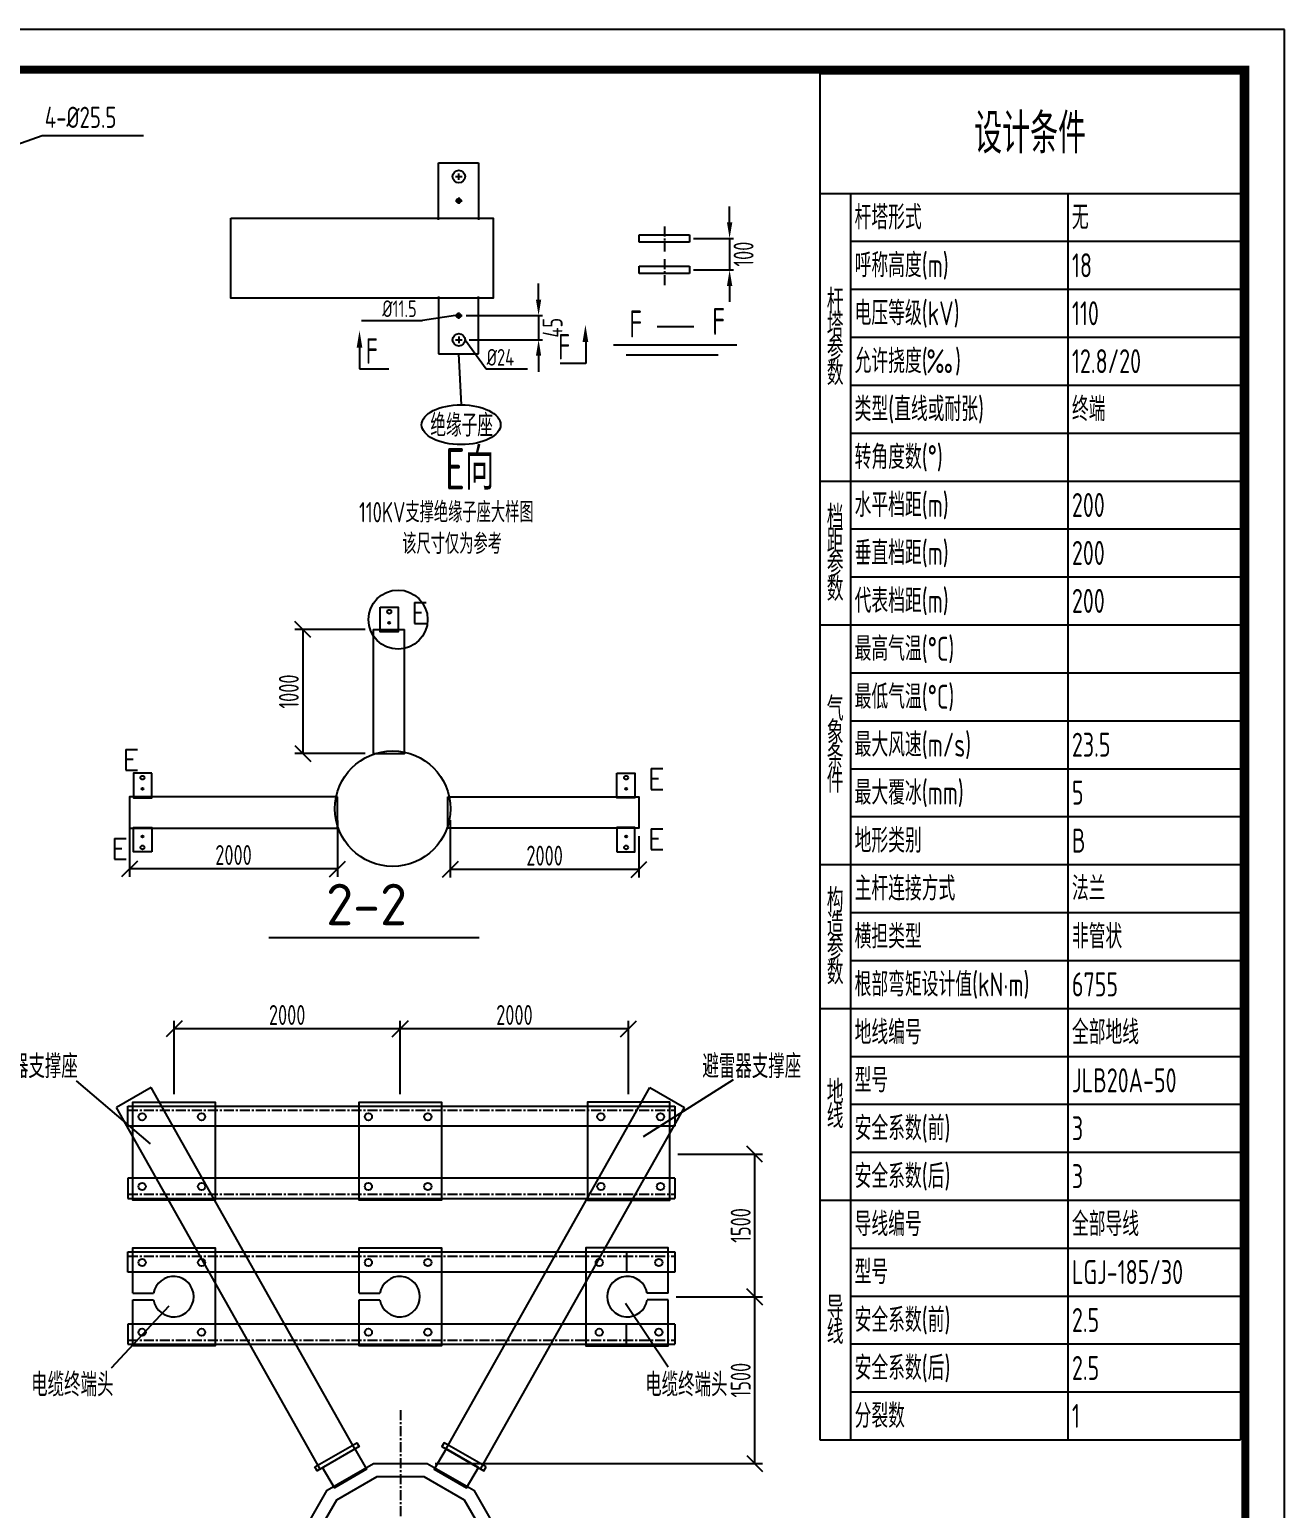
# Model space of a CAD drawing. Header units: inches. Extents: x -4449 to -2355, y -113 to 192.
# Drawn here: x -3444.4 to -3287.3, y 2 to 187.1 of the extents above; entities that cross this region are included whole.
import ezdxf
from ezdxf.enums import TextEntityAlignment as Align

# ---------------------------------------------------------------- set-up
doc = ezdxf.new("R2010")
doc.units = ezdxf.units.IN
doc.header["$MEASUREMENT"] = 0
doc.linetypes.add('CENTER', pattern=[2, 1.25, -0.25, 0.25, -0.25])
for name, color, linetype in [('1', 7, 'Continuous'), ('2', 1, 'CENTER'), ('3', 3, 'Continuous'), ('CENTER', 1, 'CENTER'), ('DIM', 3, 'Continuous'), ('DRAW', 7, 'Continuous'), ('图形层', 7, 'Continuous'), ('图框', 7, 'Continuous'), ('图签层', 7, 'Continuous'), ('标注线层', 3, 'Continuous'), ('表格层', 3, 'Continuous')]:
    doc.layers.add(name, color=color, linetype=linetype)
doc.styles.add('DXFS', font='txt8.shx', dxfattribs={"width": 0.7, "bigfont": 'hztxt.shx'})
doc.styles.get("Standard").update_dxf_attribs({"font": 'tssdeng.shx', "width": 0.7, "bigfont": 'hztxt.shx'})
doc.dimstyles.new('ISO-25', dxfattribs={"dimtxt": 2.5, "dimasz": 2.5, "dimexe": 1.25, "dimexo": 0.625, "dimgap": 1, "dimtad": 2, "dimdsep": 46, "dimtxsty": 'Standard', "dimcen": 2.5, "dimadec": 0, "dimazin": 0, "dimtfac": 1, "dimtmove": 0, "dimatfit": 3, "dimfxl": 1, "dimarcsym": 0})
doc.dimstyles.new('STANDARD$0', dxfattribs={"dimtxt": 2.5, "dimasz": 2, "dimexe": 1, "dimexo": 1, "dimgap": 0.5, "dimtad": 1, "dimdec": 0, "dimlfac": 100, "dimzin": 10, "dimdsep": 46, "dimlunit": 6, "dimtxsty": 'Standard', "dimblk1": 'OBLIQUE', "dimblk2": 'OBLIQUE', "dimsah": 1, "dimcen": 2.5, "dimclrd": 6, "dimclre": 6, "dimclrt": 2, "dimadec": 0, "dimazin": 0, "dimtfac": 1, "dimtdec": 0, "dimtofl": 0, "dimtmove": 0, "dimatfit": 3, "dimldrblk": 'OBLIQUE', "dimfxl": 1, "dimtolj": 1, "dimtzin": 10, "dimarcsym": 0})

# ---------------------------------------------------------------- blocks, each defined once
blk = doc.blocks.new('*D41')
at = {"layer": 'Defpoints', "color": 0}
for p in [(-3361.74, 160.93), (-3361.74, 156.98), (-3356.73, 156.98)]:
    blk.add_point(p, dxfattribs=at)
at = {"layer": 'DIM', "color": 0, "lineweight": -2}
for p, q in [((-3356.73, 162.93), (-3356.73, 164.93)), ((-3361.24, 160.93), (-3356.23, 160.93)), ((-3356.73, 160.93), (-3356.73, 156.98)), ((-3361.24, 156.98), (-3356.23, 156.98)), ((-3356.73, 154.98), (-3356.73, 152.98))]:
    blk.add_line(p, q, dxfattribs=at)
at = {"layer": 'DIM', "color": 0}
for points in [[(-3357.06, 162.93), (-3356.39, 162.93), (-3356.73, 160.93)], [(-3357.06, 154.98), (-3356.39, 154.98), (-3356.73, 156.98)]]:
    blk.add_solid(points, dxfattribs=at)
at = {"layer": 'DIM', "color": 0, "insert": (-3354.98, 158.96), "char_height": 2.5, "attachment_point": 5, "rotation": 90}
blk.add_mtext('100', dxfattribs=at)
blk = doc.blocks.new('*D42')
at = {"layer": 'Defpoints', "color": 0}
for p in [(-3390.22, 151.27), (-3389.84, 148.24), (-3380.64, 148.24)]:
    blk.add_point(p, dxfattribs=at)
at = {"layer": 'DIM', "color": 0, "lineweight": -2}
for p, q in [((-3380.64, 153.27), (-3380.64, 155.27)), ((-3389.72, 151.27), (-3380.14, 151.27)), ((-3380.64, 151.27), (-3380.64, 148.24)), ((-3389.34, 148.24), (-3380.14, 148.24)), ((-3380.64, 146.24), (-3380.64, 144.24))]:
    blk.add_line(p, q, dxfattribs=at)
at = {"layer": 'DIM', "color": 0}
for points in [[(-3380.97, 153.27), (-3380.31, 153.27), (-3380.64, 151.27)], [(-3380.97, 146.24), (-3380.31, 146.24), (-3380.64, 148.24)]]:
    blk.add_solid(points, dxfattribs=at)
at = {"layer": 'DIM', "color": 0, "insert": (-3378.89, 149.75), "char_height": 2.5, "attachment_point": 5, "rotation": 90}
blk.add_mtext('45', dxfattribs=at)
blk = doc.blocks.new('_OBLIQUE')
at = {"color": 0, "linetype": 'ByBlock'}
blk.add_line((-0.5, -0.5), (0.5, 0.5), dxfattribs=at)
blk = doc.blocks.new('*D45')
at = {"layer": 'Defpoints', "color": 0}
for p in [(-3391.69, 89.11), (-3368.07, 87.11), (-3391.69, 81.93)]:
    blk.add_point(p, dxfattribs=at)
at = {"layer": 'DRAW', "color": 6, "lineweight": -2}
for p, q in [((-3391.69, 88.11), (-3391.69, 80.93)), ((-3368.07, 86.11), (-3368.07, 80.93))]:
    blk.add_line(p, q, dxfattribs=at)
at = {"layer": 'DRAW', "color": 6, "linetype": 'ByBlock', "lineweight": -2}
blk.add_line((-3368.07, 81.93), (-3391.69, 81.93), dxfattribs=at)
at = {"layer": 'DRAW', "color": 6, "lineweight": -2, "xscale": 2, "yscale": 2, "zscale": 2, "rotation": 180}
blk.add_blockref('_OBLIQUE', (-3391.69, 81.93), dxfattribs=at)
at = {"layer": 'DRAW', "color": 6, "lineweight": -2, "xscale": 2, "yscale": 2, "zscale": 2}
blk.add_blockref('_OBLIQUE', (-3368.07, 81.93), dxfattribs=at)
at = {"layer": 'DRAW', "color": 2, "insert": (-3379.88, 83.68), "char_height": 2.5, "attachment_point": 5}
blk.add_mtext('\\A1;2000', dxfattribs=at)
blk = doc.blocks.new('*D46')
at = {"layer": 'Defpoints', "color": 0}
for p in [(-3431.83, 89.07), (-3405.81, 89.07), (-3431.83, 82.01)]:
    blk.add_point(p, dxfattribs=at)
at = {"layer": 'DRAW', "color": 6, "lineweight": -2}
for p, q in [((-3431.83, 88.07), (-3431.83, 81.01)), ((-3405.81, 88.07), (-3405.81, 81.01))]:
    blk.add_line(p, q, dxfattribs=at)
at = {"layer": 'DRAW', "color": 6, "linetype": 'ByBlock', "lineweight": -2}
blk.add_line((-3405.81, 82.01), (-3431.83, 82.01), dxfattribs=at)
at = {"layer": 'DRAW', "color": 6, "lineweight": -2, "xscale": 2, "yscale": 2, "zscale": 2, "rotation": 180}
blk.add_blockref('_OBLIQUE', (-3431.83, 82.01), dxfattribs=at)
at = {"layer": 'DRAW', "color": 6, "lineweight": -2, "xscale": 2, "yscale": 2, "zscale": 2}
blk.add_blockref('_OBLIQUE', (-3405.81, 82.01), dxfattribs=at)
at = {"layer": 'DRAW', "color": 2, "insert": (-3418.82, 83.76), "char_height": 2.5, "attachment_point": 5}
blk.add_mtext('\\A1;2000', dxfattribs=at)
blk = doc.blocks.new('*D47')
at = {"layer": 'Defpoints', "color": 0}
for p in [(-3401.34, 111.98), (-3410.15, 96.46), (-3401.34, 96.46)]:
    blk.add_point(p, dxfattribs=at)
at = {"layer": 'DRAW', "color": 6, "lineweight": -2}
for p, q in [((-3402.34, 111.98), (-3411.15, 111.98)), ((-3402.34, 96.46), (-3411.15, 96.46))]:
    blk.add_line(p, q, dxfattribs=at)
at = {"layer": 'DRAW', "color": 6, "linetype": 'ByBlock', "lineweight": -2}
blk.add_line((-3410.15, 111.98), (-3410.15, 96.46), dxfattribs=at)
at = {"layer": 'DRAW', "color": 6, "lineweight": -2, "xscale": 2, "yscale": 2, "zscale": 2}
for p, rotation in [((-3410.15, 111.98), 90), ((-3410.15, 96.46), 270)]:
    blk.add_blockref('_OBLIQUE', p, dxfattribs=dict(at, rotation=rotation))
at = {"layer": 'DRAW', "color": 2, "insert": (-3411.9, 104.22), "char_height": 2.5, "attachment_point": 5, "rotation": 90}
blk.add_mtext('\\A1;1000', dxfattribs=at)
blk = doc.blocks.new('*D48')
at = {"layer": 'Defpoints', "color": 0}
for p in [(-3364.41, 28.47), (-3353.59, 28.47), (-3394.57, 7.61)]:
    blk.add_point(p, dxfattribs=at)
at = {"layer": 'DRAW', "color": 6, "lineweight": -2}
for p, q in [((-3363.41, 28.47), (-3352.59, 28.47)), ((-3393.57, 7.61), (-3352.59, 7.61))]:
    blk.add_line(p, q, dxfattribs=at)
at = {"layer": 'DRAW', "color": 6, "linetype": 'ByBlock', "lineweight": -2}
blk.add_line((-3353.59, 7.61), (-3353.59, 28.47), dxfattribs=at)
at = {"layer": 'DRAW', "color": 6, "lineweight": -2, "xscale": 2, "yscale": 2, "zscale": 2}
for p, rotation in [((-3353.59, 28.47), 90), ((-3353.59, 7.61), 270)]:
    blk.add_blockref('_OBLIQUE', p, dxfattribs=dict(at, rotation=rotation))
at = {"layer": 'DRAW', "color": 2, "insert": (-3355.34, 18.04), "char_height": 2.5, "attachment_point": 5, "rotation": 90}
blk.add_mtext('\\A1;1500', dxfattribs=at)
blk = doc.blocks.new('*D49')
at = {"layer": 'Defpoints', "color": 0}
for p in [(-3364.22, 46.32), (-3353.59, 46.32), (-3364.41, 28.47)]:
    blk.add_point(p, dxfattribs=at)
at = {"layer": 'DRAW', "color": 6, "lineweight": -2}
for p, q in [((-3363.22, 46.32), (-3352.59, 46.32)), ((-3363.41, 28.47), (-3352.59, 28.47))]:
    blk.add_line(p, q, dxfattribs=at)
at = {"layer": 'DRAW', "color": 6, "linetype": 'ByBlock', "lineweight": -2}
blk.add_line((-3353.59, 28.47), (-3353.59, 46.32), dxfattribs=at)
at = {"layer": 'DRAW', "color": 6, "lineweight": -2, "xscale": 2, "yscale": 2, "zscale": 2}
for p, rotation in [((-3353.59, 46.32), 90), ((-3353.59, 28.47), 270)]:
    blk.add_blockref('_OBLIQUE', p, dxfattribs=dict(at, rotation=rotation))
at = {"layer": 'DRAW', "color": 2, "insert": (-3355.34, 37.4), "char_height": 2.5, "attachment_point": 5, "rotation": 90}
blk.add_mtext('\\A1;1500', dxfattribs=at)
blk = doc.blocks.new('*D50')
at = {"layer": 'Defpoints', "color": 0}
for p in [(-3397.95, 61.99), (-3397.95, 52.84), (-3369.37, 52.84)]:
    blk.add_point(p, dxfattribs=at)
at = {"layer": 'DRAW', "color": 6, "lineweight": -2}
for p, q in [((-3397.95, 53.84), (-3397.95, 62.99)), ((-3369.37, 53.84), (-3369.37, 62.99))]:
    blk.add_line(p, q, dxfattribs=at)
at = {"layer": 'DRAW', "color": 6, "linetype": 'ByBlock', "lineweight": -2}
blk.add_line((-3369.37, 61.99), (-3397.95, 61.99), dxfattribs=at)
at = {"layer": 'DRAW', "color": 6, "lineweight": -2, "xscale": 2, "yscale": 2, "zscale": 2, "rotation": 180}
blk.add_blockref('_OBLIQUE', (-3397.95, 61.99), dxfattribs=at)
at = {"layer": 'DRAW', "color": 6, "lineweight": -2, "xscale": 2, "yscale": 2, "zscale": 2}
blk.add_blockref('_OBLIQUE', (-3369.37, 61.99), dxfattribs=at)
at = {"layer": 'DRAW', "color": 2, "insert": (-3383.66, 63.74), "char_height": 2.5, "attachment_point": 5}
blk.add_mtext('\\A1;2000', dxfattribs=at)
blk = doc.blocks.new('*D51')
at = {"layer": 'Defpoints', "color": 0}
for p in [(-3426.27, 61.99), (-3426.27, 52.84), (-3397.95, 52.84)]:
    blk.add_point(p, dxfattribs=at)
at = {"layer": 'DRAW', "color": 6, "lineweight": -2}
for p, q in [((-3426.27, 53.84), (-3426.27, 62.99)), ((-3397.95, 53.84), (-3397.95, 62.99))]:
    blk.add_line(p, q, dxfattribs=at)
at = {"layer": 'DRAW', "color": 6, "linetype": 'ByBlock', "lineweight": -2}
blk.add_line((-3397.95, 61.99), (-3426.27, 61.99), dxfattribs=at)
at = {"layer": 'DRAW', "color": 6, "lineweight": -2, "xscale": 2, "yscale": 2, "zscale": 2, "rotation": 180}
blk.add_blockref('_OBLIQUE', (-3426.27, 61.99), dxfattribs=at)
at = {"layer": 'DRAW', "color": 6, "lineweight": -2, "xscale": 2, "yscale": 2, "zscale": 2}
blk.add_blockref('_OBLIQUE', (-3397.95, 61.99), dxfattribs=at)
at = {"layer": 'DRAW', "color": 2, "insert": (-3412.11, 63.74), "char_height": 2.5, "attachment_point": 5}
blk.add_mtext('\\A1;2000', dxfattribs=at)

msp = doc.modelspace()

# ---------------------------------------------------------------- linework, layer by layer
for p, q in [((-3393.1590124, 163.2639813), (-3393.1590124, 170.4044887)), ((-3393.1590124, 170.4044887), (-3388.1627524, 170.4044887)), ((-3388.1627524, 170.4044887), (-3388.1627524, 163.2639813)), ((-3368.0383633, 161.3832625), (-3361.7377794, 161.3832625)), ((-3368.0383633, 160.47102), (-3368.0383633, 161.3832625)), ((-3361.7377794, 161.3832625), (-3361.7377794, 160.47102)), ((-3361.7377794, 160.47102), (-3368.0383633, 160.47102)), ((-3368.0383633, 157.4394264), (-3361.7377794, 157.4394264)), ((-3368.0383633, 156.5271838), (-3368.0383633, 157.4394264)), ((-3361.7377794, 157.4394264), (-3361.7377794, 156.5271838)), ((-3361.7377794, 156.5271838), (-3368.0383633, 156.5271838)), ((-3393.1590124, 153.6445806), (-3393.1590124, 146.5040732)), ((-3388.1627524, 146.5040732), (-3388.1627524, 153.6445806)), ((-3393.1590124, 146.5040732), (-3388.1627524, 146.5040732)), ((-3390.6608824, 146.5040732), (-3390.3405298, 140.1004931))]:
    msp.add_line(p, q)
at = {"color": 3}
for p, q in [((-3402.7842404, 150.6540364), (-3395.1687101, 150.6540364)), ((-3391.0271469, 151.268484), (-3395.1687101, 150.6540364)), ((-3389.8405501, 148.2397578), (-3387.1786821, 144.6240611)), ((-3387.1786821, 144.6240611), (-3382.0223949, 144.6240611)), ((-3429.1346251, 54.650534), (-3433.4597659, 52.1411664)), ((-3403.6457393, 9.4484951), (-3429.1346251, 54.650534)), ((-3392.2080463, 9.4484951), (-3366.7191605, 54.650534)), ((-3366.7191605, 54.650534), (-3362.3940198, 52.1411664)), ((-3408.0010316, 6.9925982), (-3433.4597659, 52.1411664)), ((-3387.852754, 6.9925982), (-3362.3940198, 52.1411664))]:
    msp.add_line(p, q, dxfattribs=at)
for points in [[(-3408.6444613, 7.1743061), (-3403.3904801, 10.2076935), (-3403.1067557, 9.7162685), (-3408.3607369, 6.6828811)], [(-3407.6847195, 7.1165888), (-3403.6457393, 9.4484951), (-3402.1634065, 6.8810193), (-3406.2023867, 4.549113)], [(-3388.1690661, 7.1165888), (-3392.2080463, 9.4484951), (-3393.6903791, 6.8810193), (-3389.651399, 4.549113)], [(-3387.2093244, 7.1743061), (-3392.4633055, 10.2076935), (-3392.7470299, 9.7162685), (-3387.4930487, 6.6828811)], [(-3401.2827008, -17.4339649), (-3407.0951307, -14.0781569), (-3410.4509387, -8.265727), (-3410.4509387, -1.554111), (-3407.0951307, 4.2583189), (-3401.2827008, 7.6141269), (-3394.5710848, 7.6141269), (-3388.7586549, 4.2583189), (-3385.4028469, -1.554111), (-3385.4028469, -8.265727), (-3388.7586549, -14.0781569), (-3394.5710848, -17.4339649)], [(-3400.8491108, -15.8157848), (-3405.9105407, -12.8935669), (-3408.8327586, -7.8321369), (-3408.8327586, -1.9877011), (-3405.9105407, 3.0737289), (-3400.8491108, 5.9959468), (-3395.0046749, 5.9959468), (-3389.9432449, 3.0737289), (-3387.021027, -1.9877011), (-3387.021027, -7.8321369), (-3389.9432449, -12.8935669), (-3395.0046749, -15.8157848)]]:
    msp.add_lwpolyline(points, close=True, dxfattribs=at)
msp.add_ellipse((-3390.3405298, 137.6096835), major_axis=(-4.9436323, 0), ratio=0.5038419926)
at = {"layer": '1'}
msp.add_line((-3371.2410261, 147.6092085), (-3355.8048397, 147.6092085), dxfattribs=at)
at = {"layer": '2'}
for p, q in [((-3364.8747619, 162.4182886), (-3364.8747619, 159.2744253)), ((-3364.8747619, 158.3217312), (-3364.8747619, 155.082591)), ((-3432.0455512, 51.8094784), (-3363.601667, 51.8094784)), ((-3432.0455512, 41.3025041), (-3363.601667, 41.3025041)), ((-3432.0455512, 33.5672098), (-3363.601667, 33.5672098)), ((-3432.0455512, 23.0602355), (-3363.601667, 23.0602355)), ((-3397.9268928, 14.2746455), (-3397.9268928, -20.6818253))]:
    msp.add_line(p, q, dxfattribs=at)
at = {"layer": '3'}
for p, q in [((-3365.7797338, 149.8845112), (-3361.2118837, 149.8845112)), ((-3369.665905, 146.34995), (-3358.1675218, 146.34995))]:
    msp.add_line(p, q, dxfattribs=at)
for points in [[(-3375.1300426, 147.9842952), (-3374.4229123, 147.9842952), (-3374.7764774, 150.1056859)], [(-3403.40813, 147.2580074), (-3402.7009997, 147.2580074), (-3403.0545649, 149.379398)]]:
    msp.add_solid(points, dxfattribs=at)
at = {"layer": 'CENTER', "color": 1}
for p, q in [((-3391.0271469, 168.6688041), (-3390.2236183, 168.6688041)), ((-3390.6253826, 168.2670398), (-3390.6253826, 169.0705684)), ((-3391.0271469, 165.6400779), (-3390.2236183, 165.6400779)), ((-3390.6253826, 166.0418422), (-3390.6253826, 165.2383136)), ((-3391.0271469, 151.268484), (-3390.2236183, 151.268484)), ((-3390.6253826, 150.8667196), (-3390.6253826, 151.6702483)), ((-3391.0271469, 148.2397578), (-3390.2236183, 148.2397578)), ((-3390.6253826, 148.6415221), (-3390.6253826, 147.8379935))]:
    msp.add_line(p, q, dxfattribs=at)
at = {"layer": 'DIM', "color": 3}
for p, q in [((-3374.7224797, 148.3309592), (-3374.7224909, 145.2898718)), ((-3403.0413815, 147.9672597), (-3403.0413938, 144.6161157))]:
    msp.add_line(p, q, dxfattribs=at)
at = {"layer": 'DRAW'}
for p, q in [((-3403.0413938, 144.6161157), (-3399.3881622, 144.6161157)), ((-3374.7224909, 145.2898718), (-3377.9211174, 145.2898718)), ((-3401.3449324, 111.9758657), (-3397.4225289, 111.9758657)), ((-3414.4065914, 73.4538147), (-3388.0675929, 73.4538147)), ((-3367.4979101, 48.5384558), (-3356.2603997, 55.6772132)), ((-3429.2127139, 47.6026817), (-3438.4932165, 55.5193876)), ((-3432.0455512, 52.3383694), (-3363.601667, 52.3383694)), ((-3432.0455512, 49.8135987), (-3432.0455512, 52.3383694)), ((-3363.601667, 52.3383694), (-3363.601667, 49.8135987)), ((-3363.601667, 49.8135987), (-3432.0455512, 49.8135987)), ((-3363.601667, 43.2983838), (-3432.0455512, 43.2983838)), ((-3432.0455512, 43.2983838), (-3432.0455512, 40.7736131)), ((-3363.601667, 43.2983838), (-3363.601667, 40.7736131)), ((-3432.0455512, 40.7736131), (-3363.601667, 40.7736131)), ((-3432.0455512, 34.0961009), (-3363.601667, 34.0961009)), ((-3432.0455512, 31.5713301), (-3432.0455512, 34.0961009)), ((-3369.6393458, 34.0961009), (-3369.6393458, 31.5713301)), ((-3363.601667, 34.0961009), (-3363.601667, 31.5713301)), ((-3363.601667, 31.5713301), (-3432.0455512, 31.5713301)), ((-3431.4245287, 28.9072783), (-3428.8197416, 28.9072783)), ((-3431.4245287, 28.0752745), (-3428.8197416, 28.0752745)), ((-3403.1031631, 28.9072783), (-3400.498376, 28.9072783)), ((-3403.1031631, 28.0752745), (-3400.498376, 28.0752745)), ((-3364.4292569, 28.9072783), (-3367.034044, 28.9072783)), ((-3364.4292569, 28.0752745), (-3367.034044, 28.0752745)), ((-3426.9095991, 27.3050419), (-3434.1271697, 19.5348068)), ((-3369.7509572, 27.6678215), (-3364.4310849, 19.6936846)), ((-3363.601667, 25.0561152), (-3432.0455512, 25.0561152)), ((-3432.0455512, 25.0561152), (-3432.0455512, 22.5313445)), ((-3369.6393458, 22.5313445), (-3369.6393458, 25.0561152)), ((-3363.601667, 25.0561152), (-3363.601667, 22.5313445)), ((-3432.0455512, 22.5313445), (-3363.601667, 22.5313445))]:
    msp.add_line(p, q, dxfattribs=at)
for points in [[(-3419.1711935, 163.4714437), (-3386.3366642, 163.4714437), (-3386.3366642, 153.4371182), (-3419.1711935, 153.4371182)], [(-3400.482394, 114.7672619), (-3398.2195619, 114.7672619), (-3398.2195619, 111.6940923), (-3400.482394, 111.6940923)], [(-3429.0649384, 93.9941088), (-3431.3277705, 93.9941088), (-3431.3277705, 90.9209392), (-3429.0649384, 90.9209392)], [(-3370.8364197, 93.9941088), (-3368.5735876, 93.9941088), (-3368.5735876, 90.9209392), (-3370.8364197, 90.9209392)], [(-3405.8083229, 91.0338722), (-3431.8295928, 91.0338722), (-3431.8295928, 87.1114687), (-3405.8083229, 87.1114687)], [(-3391.9927473, 91.0338722), (-3368.0717653, 91.0338722), (-3368.0717653, 87.1114687), (-3391.9927473, 87.1114687)], [(-3429.0649384, 84.1512321), (-3431.3277705, 84.1512321), (-3431.3277705, 87.2244017), (-3429.0649384, 87.2244017)], [(-3370.8364197, 84.1512321), (-3368.5735876, 84.1512321), (-3368.5735876, 87.2244017), (-3370.8364197, 87.2244017)]]:
    msp.add_lwpolyline(points, close=True, dxfattribs=at)
for points in [[(-3401.3449324, 111.9758657), (-3401.3449324, 96.4636538), (-3397.4225289, 96.4636538), (-3397.4225289, 111.9758657)], [(-3431.4245287, 46.3175431), (-3431.4245287, 52.8353885), (-3421.123376, 52.8353885), (-3421.123376, 40.5754543), (-3431.4245287, 40.5754543), (-3431.4245287, 46.3175431)], [(-3403.1031631, 46.3175431), (-3403.1031631, 52.8353885), (-3392.8020104, 52.8353885), (-3392.8020104, 40.5754543), (-3403.1031631, 40.5754543), (-3403.1031631, 46.3175431)], [(-3364.2226895, 46.3175431), (-3364.2226895, 52.8353885), (-3374.5238422, 52.8353885), (-3374.5238422, 40.5754543), (-3364.2226895, 40.5754543), (-3364.2226895, 46.3175431)], [(-3431.4245287, 28.9072783), (-3431.4245287, 34.5931199), (-3421.123376, 34.5931199), (-3421.123376, 22.3331857), (-3431.4245287, 22.3331857), (-3431.4245287, 28.0752745)], [(-3403.1031631, 28.9072783), (-3403.1031631, 34.5931199), (-3392.8020104, 34.5931199), (-3392.8020104, 22.3331857), (-3403.1031631, 22.3331857), (-3403.1031631, 28.0752745)], [(-3364.4292569, 28.9072783), (-3364.4292569, 34.5931199), (-3374.7304096, 34.5931199), (-3374.7304096, 22.3331857), (-3364.4292569, 22.3331857), (-3364.4292569, 28.0752745)]]:
    msp.add_lwpolyline(points, dxfattribs=at)
for centre, radius in [((-3390.6253826, 168.6688041), 0.7848325), ((-3390.6253826, 165.6400779), 0.2678429), ((-3390.6253826, 151.268484), 0.2678429), ((-3390.6253826, 148.2397578), 0.7848325), ((-3398.2195619, 113.2306771), 3.6934135), ((-3399.3242549, 114.2129086), 0.2490366), ((-3399.3268916, 112.8282367), 0.1245183), ((-3398.9005351, 89.555866), 7.2254769), ((-3430.2230775, 93.4397555), 0.2490366), ((-3369.6782806, 93.4397555), 0.2490366), ((-3430.2204408, 92.0550837), 0.1245183), ((-3369.6809173, 92.0550837), 0.1245183), ((-3430.2204408, 86.0902573), 0.1245183), ((-3369.6809173, 86.0902573), 0.1245183), ((-3430.2230775, 84.7055854), 0.2490366), ((-3369.6782806, 84.7055854), 0.2490366), ((-3430.2677919, 51.0094343), 0.4549322), ((-3422.8164366, 51.0094343), 0.4549322), ((-3401.9464263, 51.0094343), 0.4549322), ((-3394.495071, 51.0094343), 0.4549322), ((-3372.8307816, 51.0094343), 0.4549322), ((-3365.3794263, 51.0094343), 0.4549322), ((-3430.2677919, 42.2705009), 0.4549322), ((-3422.8164366, 42.2705009), 0.4549322), ((-3401.9464263, 42.2705009), 0.4549322), ((-3394.495071, 42.2705009), 0.4549322), ((-3372.8307816, 42.2705009), 0.4549322), ((-3365.3794263, 42.2705009), 0.4549322), ((-3430.2677919, 32.7671657), 0.4549322), ((-3422.8164366, 32.7671657), 0.4549322), ((-3401.9464263, 32.7671657), 0.4549322), ((-3394.495071, 32.7671657), 0.4549322), ((-3373.037349, 32.7671657), 0.4549322), ((-3365.5859937, 32.7671657), 0.4549322), ((-3430.2677919, 24.0282323), 0.4549322), ((-3422.8164366, 24.0282323), 0.4549322), ((-3401.9464263, 24.0282323), 0.4549322), ((-3394.495071, 24.0282323), 0.4549322), ((-3373.037349, 24.0282323), 0.4549322), ((-3365.5859937, 24.0282323), 0.4549322)]:
    msp.add_circle(centre, radius, dxfattribs=at)
for centre, start, end in [((-3426.3288949, 28.4912764), 189.481586037, 170.518413963), ((-3398.0075293, 28.4912764), 189.481586037, 170.518413963), ((-3369.5248908, 28.4912764), 9.481586036, 350.518413963)]:
    msp.add_arc(centre, 2.5253465, start, end, dxfattribs=at)
at = {"layer": '图框'}
msp.add_lwpolyline([(-3287.2800292, 187.0642746), (-3707.2800292, 187.0642746), (-3707.2800292, -109.9357254), (-3287.2800292, -109.9357254)], close=True, dxfattribs=at)
at = {"layer": '图框', "const_width": 1}
msp.add_lwpolyline([(-3682.1628405, -104.9357254), (-3292.1628405, -104.9357254), (-3292.1628405, 182.0642746), (-3682.1628405, 182.0642746)], close=True, dxfattribs=at)
at = {"layer": '图签层'}
msp.add_line((-3682.2800292, 182.0642746), (-3292.2800292, 182.0642746), dxfattribs=at)
at = {"layer": '表格层'}
for p, q in [((-3345.4490292, 181.5642746), (-3292.7800292, 181.5642746)), ((-3345.4490292, 181.5642746), (-3345.4490292, 10.5642746)), ((-3292.7800292, 181.5642746), (-3292.7800292, 10.5642746)), ((-3345.4490292, 172.5642746), (-3345.4490292, 65.0642746)), ((-3345.4490292, 166.5642746), (-3292.7800292, 166.5642746)), ((-3341.5800292, 166.5642746), (-3341.5800292, 10.5642746)), ((-3314.3800292, 166.5642746), (-3314.3800292, 10.5642746)), ((-3341.5800292, 160.5642746), (-3292.7800292, 160.5642746)), ((-3341.5800292, 154.5642746), (-3292.7800292, 154.5642746)), ((-3341.5800292, 148.5642746), (-3292.7800292, 148.5642746)), ((-3341.5800292, 142.5642746), (-3292.7800292, 142.5642746)), ((-3341.5800292, 136.5642746), (-3292.7800292, 136.5642746)), ((-3345.4490292, 130.5642746), (-3292.7800292, 130.5642746)), ((-3341.5800292, 124.5642746), (-3292.7800292, 124.5642746)), ((-3341.5800292, 118.5642746), (-3292.7800292, 118.5642746)), ((-3345.4490292, 112.5642746), (-3292.7800292, 112.5642746)), ((-3341.5800292, 106.5642746), (-3292.7800292, 106.5642746)), ((-3341.5800292, 100.5642746), (-3292.7800292, 100.5642746)), ((-3341.5800292, 94.5642746), (-3292.7800292, 94.5642746)), ((-3341.5800292, 88.5642746), (-3292.7800292, 88.5642746)), ((-3345.4490292, 82.5642746), (-3292.7800292, 82.5642746)), ((-3341.5800292, 76.5642746), (-3292.7800292, 76.5642746)), ((-3341.5800292, 70.5642746), (-3292.7800292, 70.5642746)), ((-3345.4490292, 64.5642746), (-3292.7800292, 64.5642746)), ((-3341.5800292, 58.5642746), (-3292.7800292, 58.5642746)), ((-3341.5800292, 52.5642746), (-3292.7800292, 52.5642746)), ((-3341.5800292, 46.5642746), (-3292.7800292, 46.5642746)), ((-3345.4490292, 40.5642746), (-3292.7800292, 40.5642746)), ((-3341.5800292, 34.5642746), (-3292.7800292, 34.5642746)), ((-3341.5800292, 28.5642746), (-3292.7800292, 28.5642746)), ((-3341.5800292, 22.5642746), (-3292.7800292, 22.5642746)), ((-3341.5800292, 16.5642746), (-3292.7800292, 16.5642746)), ((-3345.4490292, 10.5642746), (-3292.7800292, 10.5642746))]:
    msp.add_line(p, q, dxfattribs=at)
at = {"layer": '表格层', "color": 7}
for p, q in [((-3449.3628742, 171.4528763), (-3442.7591223, 173.8259609)), ((-3442.7591223, 173.8259609), (-3430.091447, 173.8259609))]:
    msp.add_line(p, q, dxfattribs=at)

# ---------------------------------------------------------------- texts
msp.add_text('2-2', height=5.184).set_placement((-3407.2282257, 74.9800838))
at = {"layer": '3', "width": 0.7}
for height, p in [(3.37413, (-3369.2829701, 148.5348104)), (3.37413, (-3358.9019929, 148.8484244)), (3.182086, (-3402.2672051, 145.2413414)), (3.182086, (-3378.2021135, 145.76721))]:
    msp.add_text('F', height=height, dxfattribs=at).set_placement(p)
at = {"layer": 'DIM', "color": 0, "width": 0.7}
for s, p in [('避雷器支撑座', (-3450.6869251, 55.8333671)), ('避雷器支撑座', (-3360.1359621, 55.8333671)), ('电缆终端头', (-3444.1568081, 15.9993565)), ('电缆终端头', (-3367.2992124, 15.9993565))]:
    msp.add_text(s, height=2.94612795, dxfattribs=at).set_placement(p)
at = {"layer": 'DRAW', "color": 3, "width": 0.75}
for s, p in [('%%C11.5', (-3400.2040581, 152.1306712)), ('%%C24', (-3387.1339918, 146.0448647))]:
    msp.add_text(s, height=2.08238997, dxfattribs=at).set_placement(p, align=Align.MIDDLE_LEFT)
at = {"layer": '图形层', "width": 0.7}
for s, height, p in [('设计条件', 5, (-3319.1140292, 174.0642746)), ('杆', 3, (-3343.5140292, 153.0642746)), ('塔', 3, (-3343.5140292, 150.0642746)), ('参', 3, (-3343.5140292, 147.0642746)), ('数', 3, (-3343.5140292, 144.0642746)), ('档', 3, (-3343.5140292, 126.0642746)), ('距', 3, (-3343.5140292, 123.0642746)), ('参', 3, (-3343.5140292, 120.0642746)), ('数', 3, (-3343.5140292, 117.0642746)), ('气', 3, (-3343.5140292, 102.0642746)), ('象', 3, (-3343.5140292, 99.0642746)), ('条', 3, (-3343.5140292, 96.0642746)), ('件', 3, (-3343.5140292, 93.0642746)), ('构', 3, (-3343.5140292, 78.0642746)), ('造', 3, (-3343.5140292, 75.0642746)), ('参', 3, (-3343.5140292, 72.0642746)), ('数', 3, (-3343.5140292, 69.0642746)), ('地', 3, (-3343.5140292, 54.0642746)), ('线', 3, (-3343.5140292, 51.0642746)), ('导', 3, (-3343.5140292, 27.0642746)), ('线', 3, (-3343.5140292, 24.0642746))]:
    msp.add_text(s, height=height, dxfattribs=at).set_placement(p, align=Align.MIDDLE_CENTER)
for s, p in [('杆塔形式', (-3341.0800292, 163.5642746)), ('无', (-3313.8800292, 163.5642746)), ('呼称高度(m)', (-3341.0800292, 157.5642746)), ('18', (-3313.8800292, 157.5642746)), ('电压等级(kV)', (-3341.0800292, 151.5642746)), ('110', (-3313.8800292, 151.5642746)), ('允许挠度(‰)', (-3341.0800292, 145.5642746)), ('12.8/20', (-3313.8800292, 145.5642746)), ('类型(直线或耐张)', (-3341.0800292, 139.5642746)), ('终端', (-3313.8800292, 139.5642746)), ('转角度数(%%d)', (-3341.0800292, 133.5642746)), ('水平档距(m)', (-3341.0800292, 127.5642746)), ('200', (-3313.8800292, 127.5642746)), ('垂直档距(m)', (-3341.0800292, 121.5642746)), ('200', (-3313.8800292, 121.5642746)), ('代表档距(m)', (-3341.0800292, 115.5642746)), ('200', (-3313.8800292, 115.5642746)), ('最高气温(%%dC)', (-3341.0800292, 109.5642746)), ('最低气温(%%dC)', (-3341.0800292, 103.5642746)), ('最大风速(m/s)', (-3341.0800292, 97.5642746)), ('23.5', (-3313.8800292, 97.5642746)), ('最大覆冰(mm)', (-3341.0800292, 91.5642746)), ('5', (-3313.8800292, 91.5642746)), ('地形类别', (-3341.0800292, 85.5642746)), ('B', (-3313.8800292, 85.5642746)), ('主杆连接方式', (-3341.0800292, 79.5642746)), ('法兰', (-3313.8800292, 79.5642746)), ('横担类型', (-3341.0800292, 73.5642746)), ('非管状', (-3313.8800292, 73.5642746)), ('根部弯矩设计值(kN·m)', (-3341.0800292, 67.5642746)), ('6755', (-3313.8800292, 67.5642746)), ('地线编号', (-3341.0800292, 61.5642746)), ('全部地线', (-3313.8800292, 61.5642746)), ('型号', (-3341.0800292, 55.5642746)), ('JLB20A-50          ', (-3313.8800292, 55.5642746)), ('安全系数(前)', (-3341.0800292, 49.5642746)), ('3', (-3313.8800292, 49.5642746)), ('安全系数(后)', (-3341.0800292, 43.5642746)), ('3', (-3313.8800292, 43.5642746)), ('导线编号', (-3341.0800292, 37.5642746)), ('全部导线', (-3313.8800292, 37.5642746)), ('型号', (-3341.0800292, 31.5642746)), ('LGJ-185/30          ', (-3313.8800292, 31.5642746)), ('安全系数(前)', (-3341.0800292, 25.5642746)), ('2.5                 ', (-3313.8800292, 25.5642746)), ('安全系数(后)', (-3341.0800292, 19.5642746)), ('2.5                 ', (-3313.8800292, 19.5642746)), ('分裂数', (-3341.0800292, 13.5642746)), ('1', (-3313.8800292, 13.5642746))]:
    msp.add_text(s, height=3, dxfattribs=at).set_placement(p, align=Align.MIDDLE_LEFT)
at = {"layer": '标注线层', "width": 0.7}
msp.add_text('绝缘子座', height=2.8, dxfattribs=at).set_placement((-3390.26282, 136.1288125), align=Align.CENTER)
at = {"layer": '表格层', "color": 7, "width": 0.75}
msp.add_text('4-%%C25.5', height=2.65160135, dxfattribs=at).set_placement((-3442.4548216, 176.0843674), align=Align.MIDDLE_LEFT)
at = {"layer": '表格层', "color": 7, "width": 0.7}
for s, height, p in [('E向', 5.2, (-3392.3408034, 129.488114)), ('110KV支撑绝缘子座大样图', 2.548, (-3403.1174324, 125.3878467)), ('该尺寸仅为参考', 2.548, (-3397.704015, 121.4345698))]:
    msp.add_text(s, height=height, dxfattribs=at).set_placement(p)
at = {"layer": '表格层', "color": 7, "style": 'DXFS'}
for p in [(-3396.6201653, 112.7529776), (-3432.736172, 94.3903668), (-3366.9741911, 91.9798245), (-3366.9741911, 84.4524474), (-3434.1558401, 83.2322987)]:
    msp.add_text('E', height=2.594592, dxfattribs=at).set_placement(p)

# ---------------------------------------------------------------- dimensions: what is measured, and where the dimension line sits
at = {"layer": 'DIM'}
for base, p1, p2, text, picture, middle in [((-3356.7266386, 156.9833051), (-3361.7377794, 160.9271412), (-3361.7377794, 156.9833051), '100', '*D41', (-3356.7266386, 158.9552232)), ((-3380.6384779, 148.2369809), (-3390.2236183, 151.268484), (-3389.840555, 148.2369809), '45', '*D42', (-3380.6384779, 149.7527324))]:
    dim = msp.add_linear_dim(base=base, p1=p1, p2=p2, angle=90, text=text, dimstyle='ISO-25', override={"dimtxt": 2.5, "dimasz": 2, "dimexe": 0.49975, "dimexo": 0.49975, "dimgap": 0.49975}, dxfattribs=at)
    dim.commit()
    dim.dimension.update_dxf_attribs({"geometry": picture, "text_midpoint": middle, "dimtype": 160})
at = {"layer": 'DRAW'}
for base, p1, p2, text, override, picture, middle in [((-3410.1521282, 96.4636538), (-3401.3449324, 111.9758657), (-3401.3449324, 96.4636538), '1000', {"dimfxl": 1.25}, '*D47', (-3411.9021282, 104.2197597)), ((-3353.5888693, 46.3175431), (-3364.4064065, 28.4742663), (-3364.2226895, 46.3175431), '1500', {"dimtmove": 1, "dimfxl": 1.25}, '*D49', (-3355.3388693, 37.3959047)), ((-3353.5888693, 28.4742663), (-3394.5710848, 7.6141269), (-3364.4064065, 28.4742663), '1500', {"dimfxl": 1.25}, '*D48', (-3355.3388693, 18.0441966))]:
    dim = msp.add_linear_dim(base=base, p1=p1, p2=p2, angle=90, text=text, dimstyle='STANDARD$0', override=override, dxfattribs=at)
    dim.commit()
    dim.dimension.update_dxf_attribs({"geometry": picture, "text_midpoint": middle})
for base, p1, p2, override, picture, middle in [((-3431.8295928, 82.0131454), (-3405.8083229, 89.0726705), (-3431.8295928, 89.0726705), {"dimfxl": 1.25}, '*D46', (-3418.8189578, 83.7631454)), ((-3391.6886778, 81.9347508), (-3368.0717653, 87.1114687), (-3391.6886778, 89.1124337), {"dimfxl": 1.25}, '*D45', (-3379.8802216, 83.6847508)), ((-3426.2739524, 61.9860712), (-3397.9525868, 52.8353885), (-3426.2739524, 52.8353885), {"dimtmove": 1, "dimfxl": 1.25}, '*D51', (-3412.1132696, 63.7360712)), ((-3397.9525868, 61.9860712), (-3369.3732658, 52.8353885), (-3397.9525868, 52.8353885), {"dimfxl": 1.25}, '*D50', (-3383.6629263, 63.7360712))]:
    dim = msp.add_linear_dim(base=base, p1=p1, p2=p2, text='2000', dimstyle='STANDARD$0', override=override, dxfattribs=at)
    dim.commit()
    dim.dimension.update_dxf_attribs({"geometry": picture, "text_midpoint": middle})

doc.saveas('drawing.dxf')
